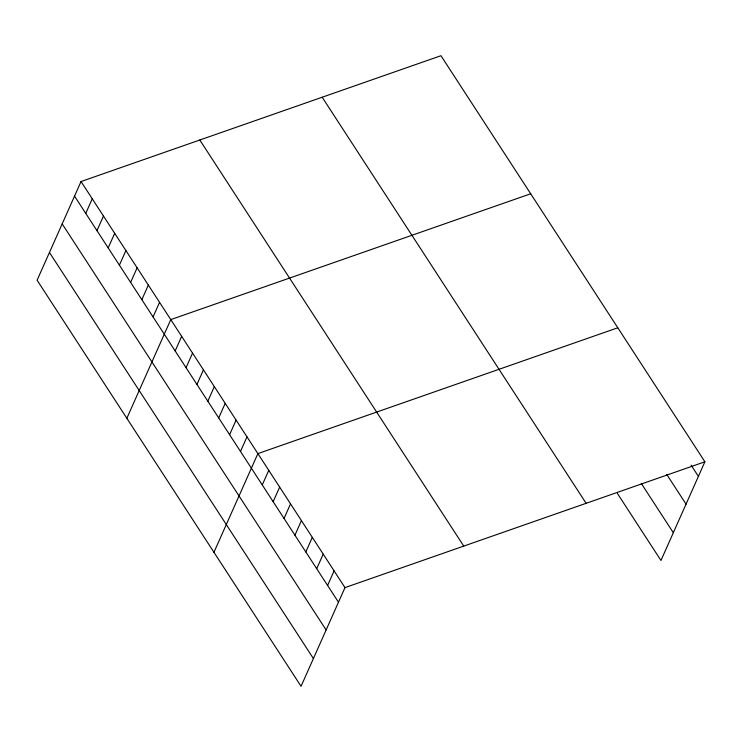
<?xml version="1.0" encoding="UTF-8"?>
<svg xmlns="http://www.w3.org/2000/svg" width="742" height="742" viewBox="0 0 742 742"><rect width="100%" height="100%" fill="white"/><g stroke="black" fill="none" stroke-linecap="round" stroke-linejoin="round"><path stroke-width="1.11" d="M81.036 181.53L37.1 280.216L301.048 686.294L344.984 587.618L704.9 461.784L440.952 55.706L81.036 181.53L344.984 587.618M85.757 213.39L92.249 198.791M96.97 230.641L103.472 216.052M108.193 247.902L114.685 233.313M119.406 265.163L125.908 250.564M130.629 282.424L137.122 267.825M141.843 299.675L148.344 285.086M153.065 316.936L159.558 302.337M126.845 418.284L170.781 319.598L530.697 193.773M175.168 350.947L181.66 336.349M186.056 367.698L192.549 353.099M196.945 384.449L203.438 369.85M207.825 401.199L214.327 386.601M218.714 417.95L225.216 403.351M229.603 434.701L236.104 420.102M240.491 451.451L246.993 436.853M213.946 552.289L257.882 453.603L617.798 327.778M262.269 484.953L268.771 470.354M273.158 501.703L279.651 487.104M284.047 518.454L290.539 503.855M294.936 535.205L301.428 520.606M305.815 551.955L312.317 537.356M316.704 568.706L323.206 554.107M327.593 585.457L334.095 570.867M704.9 461.784L660.964 560.47L617.418 493.467M691.145 465.215L698.398 476.383M666.687 474.351L686.044 504.133M641.264 483.394L673.319 532.719M322.176 97.23L586.124 503.308M199.811 140.006L463.75 546.093M74.534 196.129L338.482 602.207M62.18 223.88L326.128 629.958M49.454 252.465L313.402 658.544"/></g></svg>
